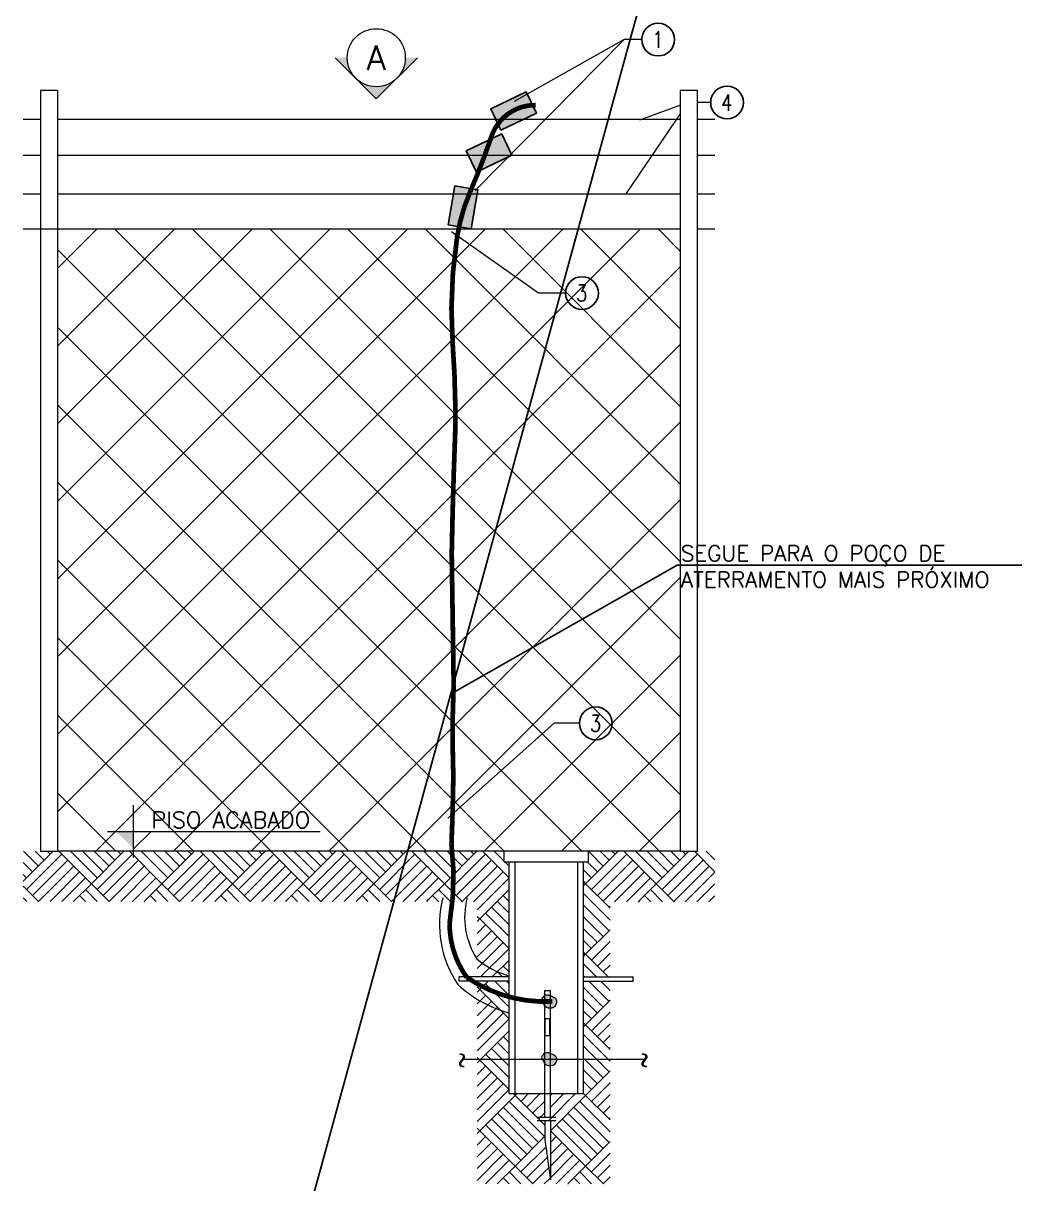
# Model space of a CAD drawing. Header units: inches. Extents: x -7660 to 802, y -193 to 3.
# Drawn here: x 657.79 to 667.51, y -150.28 to -138.97 of the extents above; entities that cross this region are included whole.
import ezdxf
from ezdxf.enums import TextEntityAlignment as Align

# ---------------------------------------------------------------- set-up
doc = ezdxf.new("R2010")
doc.units = ezdxf.units.IN
doc.header["$MEASUREMENT"] = 0
doc.set_wipeout_variables(frame=1)
doc.linetypes.add('CENTER', pattern=[50.8, 31.75, -6.35, 6.35, -6.35])
doc.linetypes.add('DIVIDE', pattern=[31.75, 12.7, -6.35, 0, -6.35, 0, -6.35])
for name, color, linetype in [('ARQ-ATERRAMENTO', 84, 'Continuous'), ('ARQ-CONSTRUIR', 252, 'Continuous'), ('ARQ-LINHA-02', 7, 'Continuous'), ('ARQ-LINHACORTE', 3, 'DIVIDE'), ('ARQ-NIVEL', 1, 'Continuous'), ('ARQ-TEXTO2', 250, 'Continuous'), ('Cabo_AT', 80, 'CENTER'), ('CIV-PENA-1', 1, 'Continuous'), ('CIV-PENA-8', 8, 'Continuous'), ('lay_exec', 2, 'Continuous')]:
    doc.layers.add(name, color=color, linetype=linetype)
doc.styles.add('BACHO', font='ROMANSUS.shx', dxfattribs={"width": 0.75, "height": 1.8})
doc.styles.add('ROMANS', font='romans.shx', dxfattribs={"height": 10})
doc.styles.get("Standard").update_dxf_attribs({"font": 'arial.ttf'})
doc.linetypes.add('X_LINE', pattern='A,0.2,-0.001,["X",Standard,S=0.04,R=0,X=0,Y=-0.02],-0.001', length=0.202)
doc.dimstyles.new('1-100$7', dxfattribs={"dimscale": 100, "dimtxt": 1.5, "dimasz": 2, "dimexe": 1, "dimexo": 1, "dimgap": 0.75, "dimtad": 1, "dimlfac": 0.001, "dimzin": 1, "dimdsep": 46, "dimtxsty": 'ROMANS', "dimblk": 'OBLIQUE', "dimcen": 0, "dimdle": 1, "dimclre": 9, "dimadec": 0, "dimazin": 0, "dimtfac": 1, "dimtix": 1, "dimtmove": 0, "dimatfit": 2, "dimldrblk": 'OBLIQUE', "dimfxl": 1, "dimarcsym": 0})
pattern_1 = [(45, (652.2586, -192.74776), (2e-16, 0.6878014), [0.486349, -0.486349]), (45, (652.3159, -192.8051), (2e-16, 0.6878014), [0.486349, -0.486349]), (45, (652.3732, -192.8624), (2e-16, 0.6878014), [0.486349, -0.486349]), (45, (652.43053, -192.9197), (2e-16, 0.6878014), [0.486349, -0.486349]), (45, (652.48784, -192.97703), (2e-16, 0.6878014), [0.486349, -0.486349]), (45, (652.54516, -193.03435), (2e-16, 0.6878014), [0.486349, -0.486349]), (45, (652.6025, -193.09166), (2e-16, 0.6878014), [0.486349, -0.486349]), (315, (652.6025, -192.40386), (-1e-16, -0.6878014), [0.486349, -0.486349]), (315, (652.6598, -192.34655), (-1e-16, -0.6878014), [0.486349, -0.486349]), (315, (652.7171, -192.28923), (-1e-16, -0.6878014), [0.486349, -0.486349]), (315, (652.77443, -192.2319), (-1e-16, -0.6878014), [0.486349, -0.486349]), (315, (652.83175, -192.1746), (-1e-16, -0.6878014), [0.486349, -0.486349]), (315, (652.88906, -192.1173), (-1e-16, -0.6878014), [0.486349, -0.486349]), (315, (652.9464, -192.05996), (-1e-16, -0.6878014), [0.486349, -0.486349])]

# ---------------------------------------------------------------- blocks, each defined once
blk = doc.blocks.new('CONECFCI')
blk.add_hatch(color=256).paths.add_polyline_path([(1.25, -0.75), (1.25, 0.75), (-1.25, 0.75), (-1.25, -0.75)])
blk.add_lwpolyline([(-1.25, -0.75), (1.25, -0.75), (1.25, 0.75), (-1.25, 0.75)], close=True)
blk = doc.blocks.new('01')
at = {"linetype": 'Continuous'}
blk.add_circle((0, 0), 2, dxfattribs=at)
at = {"style": 'BACHO', "width": 0.8}
blk.add_text('1', height=2, dxfattribs=at).set_placement((-0.04, 0), align=Align.MIDDLE)
blk = doc.blocks.new('02')
at = {"linetype": 'Continuous'}
blk.add_circle((0, 0), 2, dxfattribs=at)
at = {"style": 'BACHO', "width": 0.8}
blk.add_text('4', height=2, dxfattribs=at).set_placement((-0.04, 0), align=Align.MIDDLE)
blk = doc.blocks.new('03')
at = {"linetype": 'Continuous'}
blk.add_circle((0, 0), 2, dxfattribs=at)
at = {"style": 'BACHO', "width": 0.8}
blk.add_text('3', height=2, dxfattribs=at).set_placement((-0.04, 0), align=Align.MIDDLE)
blk = doc.blocks.new('05')
at = {"linetype": 'Continuous'}
blk.add_circle((0, 0), 2, dxfattribs=at)
at = {"style": 'BACHO', "width": 0.8}
blk.add_text('3', height=2, dxfattribs=at).set_placement((-0.04, 0), align=Align.MIDDLE)
blk = doc.blocks.new('B')
at = {"const_width": 0.016}
blk.add_lwpolyline([(-0.008, 0, 1), (0.008, 0, 1)], format="xyb", close=True, dxfattribs=at)

msp = doc.modelspace()

# ---------------------------------------------------------------- hatches: boundary and pattern name
at = {"layer": 'ARQ-ATERRAMENTO', "lineweight": 5, "ltscale": 0.5}
h = msp.add_hatch(color=7, dxfattribs=at)
edge = h.paths.add_edge_path()
edge.add_line((662.92038, -148.49959), (662.98291, -148.49959))
edge.add_spline(control_points=[(662.98291, -148.49959), (662.98263, -148.49233), (662.97751, -148.4718), (662.95098, -148.45815), (662.92838, -148.44807), (662.92038, -148.44507)], knot_values=[51.94123749, 51.94123749, 51.94123749, 51.94123749, 62.12503146, 82.48056284, 93.66261085, 93.66261085, 93.66261085, 93.66261085], degree=3, periodic=0)
edge.add_line((662.92038, -148.44507), (662.92038, -148.49959))
edge = h.paths.add_edge_path()
edge.add_line((662.92038, -148.49959), (662.92038, -148.44507))
edge.add_spline(control_points=[(662.92038, -148.44507), (662.901, -148.43783), (662.88113, -148.43389), (662.86632, -148.44187), (662.86591, -148.4421)], knot_values=[24.07617517, 24.07617517, 24.07617517, 24.07617517, 51.16333383, 51.94123749, 51.94123749, 51.94123749, 51.94123749], degree=3, periodic=0)
edge.add_line((662.86591, -148.4421), (662.86591, -148.49959))
edge.add_line((662.86591, -148.49959), (662.92038, -148.49959))
edge = h.paths.add_edge_path()
edge.add_spline(control_points=[(662.86591, -148.54217), (662.87032, -148.5469), (662.88499, -148.55886), (662.90636, -148.56375), (662.92038, -148.56337)], knot_values=[138.84576404, 138.84576404, 138.84576404, 138.84576404, 148.63779395, 167.48485606, 167.48485606, 167.48485606, 167.48485606], degree=3, periodic=0)
edge.add_line((662.92038, -148.56337), (662.92038, -148.49959))
edge.add_line((662.92038, -148.49959), (662.86591, -148.49959))
edge.add_line((662.86591, -148.49959), (662.86591, -148.54217))
edge = h.paths.add_edge_path()
edge.add_spline(control_points=[(662.92038, -148.56337), (662.93763, -148.56289), (662.97111, -148.55134), (662.98352, -148.51525), (662.98291, -148.49959)], knot_values=[93.66261085, 93.66261085, 93.66261085, 93.66261085, 116.85237908, 138.84576404, 138.84576404, 138.84576404, 138.84576404], degree=3, periodic=0)
edge.add_line((662.98291, -148.49959), (662.92038, -148.49959))
edge.add_line((662.92038, -148.49959), (662.92038, -148.56337))
edge = h.paths.add_edge_path()
edge.add_spline(control_points=[(662.86591, -148.4421), (662.85324, -148.44928), (662.84423, -148.46509), (662.83521, -148.48089), (662.83742, -148.48717), (662.83963, -148.49345), (662.84198, -148.49959)], knot_values=[191.08116197, 191.08116197, 191.08116197, 191.08116197, 215.15733714, 215.15733714, 215.15733714, 224.14575329, 224.14575329, 224.14575329, 224.14575329], degree=3, periodic=0)
edge.add_line((662.84198, -148.49959), (662.86591, -148.49959))
edge.add_line((662.86591, -148.49959), (662.86591, -148.4421))
edge = h.paths.add_edge_path()
edge.add_spline(control_points=[(662.84198, -148.49959), (662.84815, -148.51569), (662.85528, -148.53078), (662.86591, -148.54217)], knot_values=[167.48485606, 167.48485606, 167.48485606, 167.48485606, 191.08116197, 191.08116197, 191.08116197, 191.08116197], degree=3, periodic=0)
edge.add_line((662.86591, -148.54217), (662.86591, -148.49959))
edge.add_line((662.86591, -148.49959), (662.84198, -148.49959))
h = msp.add_hatch(color=7, dxfattribs=at)
edge = h.paths.add_edge_path()
edge.add_line((662.92038, -149.06188), (662.98291, -149.06188))
edge.add_spline(control_points=[(662.98291, -149.06188), (662.98263, -149.05463), (662.97751, -149.0341), (662.95098, -149.02044), (662.92838, -149.01036), (662.92038, -149.00737)], knot_values=[51.94123749, 51.94123749, 51.94123749, 51.94123749, 62.12503146, 82.48056284, 93.66261085, 93.66261085, 93.66261085, 93.66261085], degree=3, periodic=0)
edge.add_line((662.92038, -149.00737), (662.92038, -149.06188))
edge = h.paths.add_edge_path()
edge.add_line((662.92038, -149.06188), (662.92038, -149.00737))
edge.add_spline(control_points=[(662.92038, -149.00737), (662.901, -149.00012), (662.88113, -148.99618), (662.86632, -149.00417), (662.86591, -149.0044)], knot_values=[24.07617517, 24.07617517, 24.07617517, 24.07617517, 51.16333383, 51.94123749, 51.94123749, 51.94123749, 51.94123749], degree=3, periodic=0)
edge.add_line((662.86591, -149.0044), (662.86591, -149.06188))
edge.add_line((662.86591, -149.06188), (662.92038, -149.06188))
edge = h.paths.add_edge_path()
edge.add_spline(control_points=[(662.86591, -149.10447), (662.87032, -149.10919), (662.88499, -149.12116), (662.90636, -149.12605), (662.92038, -149.12566)], knot_values=[138.84576404, 138.84576404, 138.84576404, 138.84576404, 148.63779395, 167.48485606, 167.48485606, 167.48485606, 167.48485606], degree=3, periodic=0)
edge.add_line((662.92038, -149.12566), (662.92038, -149.06188))
edge.add_line((662.92038, -149.06188), (662.86591, -149.06188))
edge.add_line((662.86591, -149.06188), (662.86591, -149.10447))
edge = h.paths.add_edge_path()
edge.add_spline(control_points=[(662.92038, -149.12566), (662.93763, -149.12519), (662.97111, -149.11364), (662.98352, -149.07755), (662.98291, -149.06188)], knot_values=[93.66261085, 93.66261085, 93.66261085, 93.66261085, 116.85237908, 138.84576404, 138.84576404, 138.84576404, 138.84576404], degree=3, periodic=0)
edge.add_line((662.98291, -149.06188), (662.92038, -149.06188))
edge.add_line((662.92038, -149.06188), (662.92038, -149.12566))
edge = h.paths.add_edge_path()
edge.add_spline(control_points=[(662.86591, -149.0044), (662.85324, -149.01158), (662.84423, -149.02738), (662.83521, -149.04319), (662.83742, -149.04947), (662.83963, -149.05575), (662.84198, -149.06188)], knot_values=[191.08116197, 191.08116197, 191.08116197, 191.08116197, 215.15733714, 215.15733714, 215.15733714, 224.14575329, 224.14575329, 224.14575329, 224.14575329], degree=3, periodic=0)
edge.add_line((662.84198, -149.06188), (662.86591, -149.06188))
edge.add_line((662.86591, -149.06188), (662.86591, -149.0044))
edge = h.paths.add_edge_path()
edge.add_spline(control_points=[(662.84198, -149.06188), (662.84815, -149.07799), (662.85528, -149.09307), (662.86591, -149.10447)], knot_values=[167.48485606, 167.48485606, 167.48485606, 167.48485606, 191.08116197, 191.08116197, 191.08116197, 191.08116197], degree=3, periodic=0)
edge.add_line((662.86591, -149.10447), (662.86591, -149.06188))
edge.add_line((662.86591, -149.06188), (662.84198, -149.06188))
at = {"layer": 'ARQ-CONSTRUIR', "lineweight": 5}
h = msp.add_hatch(dxfattribs=at)
h.set_pattern_fill('AR-PARQ1', scale=0.001596, angle=315, style=0)
h.set_pattern_definition(pattern_1)
h.paths.add_polyline_path([(661.72847, -147.03595), (660.12331, -147.03595), (657.78551, -147.03595), (657.78551, -147.52482), (661.73337, -147.52482), (661.73337, -147.03595)])
h = msp.add_hatch(dxfattribs=at)
h.set_pattern_fill('AR-PARQ1', scale=0.001596, angle=315, style=0)
h.set_pattern_definition(pattern_1)
h.paths.add_polyline_path([(662.20683, -147.52866), (662.20683, -148.2614), (662.5187, -148.2614), (662.5187, -147.13807), (662.47093, -147.13807), (662.47093, -147.03595), (661.73359, -147.03595), (661.73359, -147.52866)])
h.paths.add_polyline_path([(662.20683, -149.06188), (662.5187, -149.06188), (662.5187, -148.30225), (662.20683, -148.30225)])
h.paths.add_polyline_path([(662.20683, -150.27649), (663.50299, -150.27649), (663.50299, -149.06188), (663.24035, -149.06188), (663.24035, -149.39512), (662.92038, -149.39512), (662.92038, -149.63116), (662.86591, -149.63116), (662.86591, -149.39512), (662.5187, -149.39512), (662.5187, -149.06188), (662.20683, -149.06188)])
h.paths.add_polyline_path([(662.92038, -149.66303), (662.92038, -150.23777), (662.86591, -149.84919), (662.86591, -149.66303)], flags=16)
h.paths.add_polyline_path([(663.24035, -149.06188), (663.50299, -149.06188), (663.50299, -148.30225), (663.24035, -148.30225)])
h.paths.add_polyline_path([(664.52263, -147.52866), (664.52263, -147.03595), (663.28812, -147.03595), (663.28812, -147.13807), (663.24035, -147.13807), (663.24035, -148.2614), (663.50299, -148.2614), (663.50299, -147.52866)])
at = {"layer": 'ARQ-LINHACORTE', "lineweight": 5}
h = msp.add_hatch(color=7, dxfattribs=at)
h.paths.add_polyline_path([(661.02508, -139.5041), (660.82516, -139.30418), (660.94227, -139.30418, 0.19891237)])
h.paths.add_polyline_path([(661.225, -139.70401), (661.02508, -139.5041, 0.41421356), (661.42491, -139.5041)])
h.paths.add_polyline_path([(661.50772, -139.30418), (661.62483, -139.30418), (661.42491, -139.5041, 0.19891237)])
at = {"layer": 'CIV-PENA-8', "lineweight": 5}
h = msp.add_hatch(dxfattribs=at)
h.set_pattern_fill('ANSI37', scale=0.168428, style=0)
h.set_pattern_definition([(45, (538.72264, -82.2779), (-0.3781316, 0.3781316), []), (135, (538.72264, -82.2779), (-0.3781316, -0.3781316), [])])
h.paths.add_polyline_path([(664.18578, -140.97254), (658.12237, -140.97254), (658.12237, -147.03595), (664.18578, -147.03595)])

# ---------------------------------------------------------------- linework, layer by layer
at = {"layer": 'ARQ-ATERRAMENTO', "color": 7, "lineweight": 5}
for p, q in [((662.86591, -149.63116), (662.86591, -148.39457)), ((662.92038, -149.63116), (662.92038, -148.39457)), ((662.87136, -148.83028), (662.87136, -148.66689)), ((662.87136, -148.66689), (662.91493, -148.66689)), ((662.91493, -148.83028), (662.91493, -148.66689)), ((662.87136, -148.83028), (662.91493, -148.83028)), ((662.97371, -149.63116), (662.79038, -149.63116)), ((662.97371, -149.66303), (662.79038, -149.66303)), ((662.86591, -149.66303), (662.86591, -149.84919)), ((662.92038, -149.66303), (662.92038, -150.23777)), ((662.86591, -149.84919), (662.92038, -150.23777))]:
    msp.add_line(p, q, dxfattribs=at)
at = {"layer": 'ARQ-ATERRAMENTO', "color": 7, "lineweight": 5, "ltscale": 3, "const_width": 0.04595}
msp.add_lwpolyline([(662.77743, -139.7663, 0.32468608), (662.34721, -140.06986, -0.01945047), (662.13767, -140.61438, 0.06308148), (662.01195, -141.0512, 0.05698495), (661.96954, -142.10055, -0.02274042), (661.99349, -142.95622, 0.00507841), (661.95973, -144.13648, 0.00019821), (661.97869, -145.41412, 0.01938757), (661.97511, -146.29373, -0.00828589), (661.95715, -146.96391, -0.0732612), (661.93879, -147.73865, 0.15739031), (662.10642, -148.26522, 0.16401956), (662.94002, -148.49992)], format="xyb", dxfattribs=at)
at = {"layer": 'ARQ-ATERRAMENTO', "color": 7, "linetype": 'ByBlock', "lineweight": 5}
msp.add_spline([(661.96693, -147.5212), (661.93879, -147.73865), (661.96795, -147.96947), (662.03794, -148.15283), (662.1037, -148.2614), (662.35391, -148.39903), (662.5187, -148.455), (662.76349, -148.49737), (662.89604, -148.49765, -0.45118)], degree=3, dxfattribs=at)
at = {"layer": 'ARQ-ATERRAMENTO', "color": 7, "lineweight": 5}
msp.add_spline([(662.83521, -149.04319), (662.86715, -149.00373), (662.94408, -149.01754), (662.97763, -149.04211), (662.96645, -149.10687), (662.88114, -149.11655), (662.83521, -149.04319)], degree=3, dxfattribs=at)
at = {"layer": 'ARQ-CONSTRUIR', "color": 7, "lineweight": 5}
for p, q in [((662.47093, -147.13807), (662.47093, -147.03595)), ((663.28812, -147.03595), (663.28812, -147.13807)), ((662.47093, -147.13807), (663.28812, -147.13807)), ((662.5187, -149.39512), (662.5187, -147.13807)), ((663.24035, -147.13807), (663.24035, -149.39512))]:
    msp.add_line(p, q, dxfattribs=at)
at = {"layer": 'ARQ-CONSTRUIR', "color": 7, "lineweight": 5, "ltscale": 0.5}
for points in [[(662.47093, -147.03595), (661.73359, -147.03595)], [(662.57317, -147.13807), (662.57317, -149.39512)], [(663.18589, -147.13807), (663.18589, -149.39512)], [(662.5187, -148.2614), (662.03216, -148.2614)], [(662.03216, -148.30225), (662.03216, -148.2614)], [(662.5187, -148.30225), (662.03216, -148.30225)], [(663.24035, -148.2614), (663.7269, -148.2614)], [(663.24035, -148.30225), (663.7269, -148.30225)], [(663.7269, -148.30225), (663.7269, -148.2614)], [(662.06348, -149.06188), (663.84157, -149.06188)], [(662.5187, -149.39512), (663.24035, -149.39512)]]:
    msp.add_lwpolyline(points, dxfattribs=at)
at = {"layer": 'ARQ-CONSTRUIR', "color": 7, "lineweight": 5, "ltscale": 3}
for centre, radius, start, end in [((662.87702, -147.75153), 1.03688, 165.441822, 214.300257), ((662.83501, -147.67933), 0.74963, 165.441822, 212.817234), ((662.79098, -147.36208, -0.00005), 0.93104, 230.99696, 252.995646), ((662.83041, -147.46009, 0.00005), 1.19288, 227.235318, 254.852615)]:
    msp.add_arc(centre, radius, start, end, dxfattribs=at)
at = {"layer": 'ARQ-LINHACORTE', "color": 7, "lineweight": 5}
for q in [(660.82516, -139.30418), (661.62483, -139.30418)]:
    msp.add_line((661.225, -139.70401), q, dxfattribs=at)
msp.add_circle((661.225, -139.30418), 0.28273, dxfattribs=at)
at = {"layer": 'ARQ-NIVEL', "color": 7, "linetype": 'ByBlock', "lineweight": 5}
for p, q in [((658.86074, -147.09828), (658.86074, -146.58768)), ((658.60544, -146.84298), (660.67771, -146.84298)), ((658.86074, -147.01318), (659.03094, -146.84298))]:
    msp.add_line(p, q, dxfattribs=at)
msp.add_solid([(658.69054, -146.84298), (658.86074, -147.01318), (658.86074, -146.84298)], dxfattribs=at)
at = {"layer": 'ARQ-TEXTO2', "color": 7, "lineweight": 5}
for p, q in [((663.6406, -139.12757), (662.18728, -140.5991)), ((663.6406, -139.12757), (662.56707, -139.73119)), ((663.81081, -139.12757), (663.6406, -139.12757)), ((664.26111, -139.74106), (663.65661, -140.62944)), ((664.26111, -139.74106), (663.78828, -139.91367)), ((664.48203, -139.74106), (664.26111, -139.74106)), ((662.80471, -141.59732), (661.95878, -140.99996)), ((663.06933, -141.59732), (662.80471, -141.59732)), ((662.95849, -145.78963), (661.92164, -146.71459)), ((663.20345, -145.78963), (662.95849, -145.78963))]:
    msp.add_line(p, q, dxfattribs=at)
at = {"layer": 'Cabo_AT', "color": 7, "lineweight": 5}
msp.add_spline([(662.83521, -148.48089), (662.86715, -148.44144), (662.94408, -148.45525), (662.97763, -148.47981), (662.96645, -148.54457), (662.88114, -148.55425), (662.83521, -148.48089)], degree=3, dxfattribs=at)
at = {"layer": 'CIV-PENA-8', "color": 7, "linetype": 'X_LINE', "lineweight": 5, "ltscale": 2}
for p, q in [((657.78551, -139.90437), (664.52263, -139.90437)), ((657.78551, -140.25252), (664.52263, -140.25252)), ((657.78551, -140.62944), (664.52263, -140.62944))]:
    msp.add_line(p, q, dxfattribs=at)
at = {"layer": 'CIV-PENA-8', "color": 7, "lineweight": 5}
msp.add_line((657.78551, -140.97254), (664.52263, -140.97254), dxfattribs=at)
at = {"layer": 'lay_exec', "color": 7, "lineweight": 5}
msp.add_line((662.86591, -148.39457), (662.92038, -148.39457), dxfattribs=at)

# ---------------------------------------------------------------- block references
at = {"layer": 'ARQ-ATERRAMENTO', "color": 7, "lineweight": 5}
for p, xscale, yscale, zscale, rotation in [((662.56267, -139.82343), 0.1531807889931125, 0.1531807889931125, 0.1531807889931125, 25.50295681865416), ((662.32398, -140.2332), 0.1531807889931125, 0.1531807889931125, 0.1531807889931125, 25.50295681865416), ((662.06956, -140.76205), 0.1531807889930921, 0.1531807889930921, 0.1531807889930921, 80.1986086253289)]:
    msp.add_blockref('CONECFCI', p, dxfattribs=dict(at, xscale=xscale, yscale=yscale, zscale=zscale, rotation=rotation))
at = {"layer": 'ARQ-TEXTO2', "color": 7, "lineweight": 5, "xscale": 0.07978166093387988, "yscale": 0.07978166093387988, "zscale": 0.07978166093387988}
for name, p in [('01', (663.97038, -139.12757)), ('02', (664.6416, -139.74106)), ('03', (663.2289, -141.59732)), ('05', (663.36302, -145.78963))]:
    msp.add_blockref(name, p, dxfattribs=at)
at = {"layer": 'lay_exec', "color": 7, "linetype": 'Continuous', "lineweight": 5, "ltscale": 25, "xscale": 1.263741415321898, "yscale": 1.263741415321898, "zscale": 1.263741415321898}
msp.add_blockref('B', (662.89604, -148.49765, -0.45118), dxfattribs=at)

# ---------------------------------------------------------------- texts
at = {"layer": 'ARQ-CONSTRUIR', "color": 7, "lineweight": 5, "char_height": 0.15379, "width": 36.0431946, "attachment_point": 1, "rotation": 270, "style": 'ROMANS'}
for insert in [(662.1473, -148.99466), (663.92493, -148.99466)]:
    msp.add_mtext('~', dxfattribs=dict(at, insert=insert))
at = {"layer": 'ARQ-LINHA-02', "color": 7, "lineweight": 5, "style": 'ROMANS'}
msp.add_text('A', height=0.23934, dxfattribs=at).set_placement((661.225, -139.30418), align=Align.MIDDLE)
at = {"layer": 'ARQ-TEXTO2', "color": 7, "lineweight": 5, "insert": (659.03482, -146.6509), "char_height": 0.1595633, "width": 36.0431946, "attachment_point": 1, "style": 'ROMANS'}
msp.add_mtext('PISO ACABADO', dxfattribs=at)

# ---------------------------------------------------------------- next in the draw order: wipeouts: each hides what was drawn before it
at = {"color": 7, "lineweight": 5}
for points in [[(658.12237, -139.62512), (657.95394, -139.62512), (657.95394, -147.03595), (658.12237, -147.03595)], [(664.35421, -139.62512), (664.18578, -139.62512), (664.18578, -147.03595), (664.35421, -147.03595)]]:
    msp.add_wipeout(points, dxfattribs=at).dxf.layer = 'CIV-PENA-1'

# ---------------------------------------------------------------- next in the draw order: linework, layer by layer
at = {"layer": 'ARQ-CONSTRUIR', "color": 7, "lineweight": 5}
msp.add_line((664.18578, -147.03595), (658.12237, -147.03595), dxfattribs=at)
at = {"layer": 'CIV-PENA-1', "color": 7, "lineweight": 5}
for points in [[(657.95394, -147.03595), (658.12237, -147.03595), (658.12237, -139.62512), (657.95394, -139.62512)], [(664.18578, -147.03595), (664.35421, -147.03595), (664.35421, -139.62512), (664.18578, -139.62512)]]:
    msp.add_lwpolyline(points, close=True, dxfattribs=at)
at = {"layer": 'CIV-PENA-8', "color": 7, "lineweight": 5}
msp.add_line((657.78551, -140.97254), (658.12237, -140.97254), dxfattribs=at)

# ---------------------------------------------------------------- next in the draw order: texts
at = {"layer": 'ARQ-TEXTO2', "color": 7, "lineweight": 5, "insert": (664.19167, -144.05676), "char_height": 0.1537935, "width": 36.0431946, "attachment_point": 1, "style": 'ROMANS'}
msp.add_mtext('SEGUE PARA O POÇO DE \\PATERRAMENTO MAIS PRÓXIMO', dxfattribs=at)

# ---------------------------------------------------------------- next in the draw order: leaders
at = {"layer": 'ARQ-TEXTO2', "color": 7, "lineweight": 5}
msp.add_leader([(661.94853, -145.50647), (664.15633, -144.24853), (667.51265, -144.24853)], dimstyle='1-100$7', override={"dimasz": 500, "dimtad": 0, "dimclrd": 256}, dxfattribs=at)

doc.saveas('drawing.dxf')
